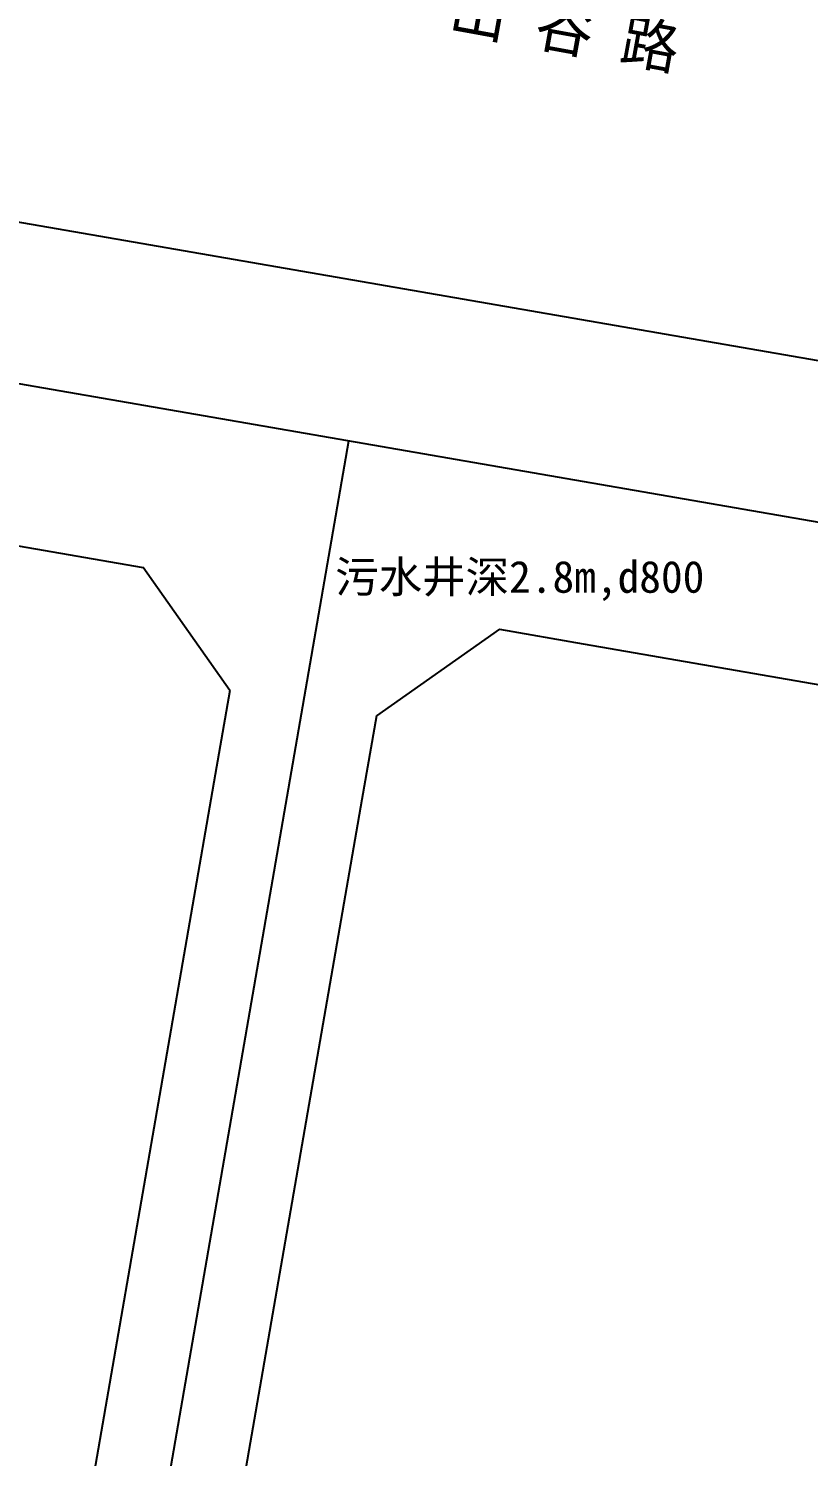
# Model space of a CAD drawing. Extents: x 529262 to 576451, y 2694391 to 2717535.
# Drawn here: x 563989.4 to 564062.7, y 2710622.6 to 2710756.8 of the extents above; entities that cross this region are included whole.
import ezdxf
from ezdxf.enums import TextEntityAlignment as Align
from ezdxf.xclip import XClip

# ---------------------------------------------------------------- set-up
doc = ezdxf.new("R2010")
doc.units = 0
doc.header["$XCLIPFRAME"] = 0
for name, color, linetype in [('PP-COM', 7, 'Continuous'), ('RD-中线', 40, 'Continuous'), ('RD-红线', 7, 'Continuous'), ('RD-路名', 7, 'Continuous')]:
    doc.layers.add(name, color=color, linetype=linetype)
doc.layers.add('现状管道深度（物探资料）', color=2, linetype='Continuous', plot=False)
doc.styles.get("Standard").update_dxf_attribs({"font": '', "height": 2.5, "bigfont": 'smfs.shx'})
doc.styles.add('黑体', font='simhei.ttf')
doc.styles.get('Standard').set_extended_font_data('FangSong_GB2312')

# ---------------------------------------------------------------- blocks, each defined once
blk = doc.blocks.new('A$C19FD0107')
at = {"layer": 'RD-中线', "color": 8}
blk.add_lwpolyline([(-6735.89, 16285.46), (-7081.77, 16345.35), (-7093.95, 16347.49), (-7407.42, 16401.51), (-7408.07, 16401.63)], dxfattribs=at)
at = {"layer": 'RD-中线', "color": 8, "linetype": 'Continuous', "flags": 128}
blk.add_lwpolyline([(-6978.51, 16327.47), (-7002.39, 16189.92)], dxfattribs=at)
at = {"layer": 'RD-红线', "color": 8, "linetype": 'Continuous', "flags": 128}
for points in [[(-7336.27, 16404.47), (-7091.38, 16362.27), (-7079.19, 16360.12), (-6766.55, 16305.99)], [(-7075.55, 16329.04), (-7073.58, 16328.7), (-7065.7, 16327.34), (-6997.83, 16315.59)], [(-6964.33, 16309.79), (-6956.45, 16308.42), (-6775.04, 16277.01)], [(-6989.69, 16304.02), (-6991.06, 16296.14), (-7005.55, 16212.64), (-7006.4, 16207.75)], [(-6975.89, 16301.64), (-6977.26, 16293.77), (-6991.71, 16210.56), (-6992.57, 16205.6)]]:
    blk.add_lwpolyline(points, dxfattribs=at)
at = {"layer": 'RD-红线', "color": 8}
for points in [[(-6989.69, 16304.02), (-6997.83, 16315.59, 0.414352)], [(-6964.33, 16309.79), (-6975.89, 16301.64, 0.414075)]]:
    blk.add_lwpolyline(points, format="xyb", dxfattribs=at)

msp = doc.modelspace()

# ---------------------------------------------------------------- block references
at = {"layer": 'PP-COM'}
ref = msp.add_blockref('A$C19FD0107', (570997.993, 2694390.603), dxfattribs=at)
XClip(ref).set_block_clipping_path([(-9366.4383134884, 14428.6043910822), (-3328.4480743363, 17452.7484863754)])

# ---------------------------------------------------------------- texts
at = {"layer": 'RD-路名', "color": 7, "style": '黑体'}
msp.add_text('山 谷 路', height=4, rotation=349.68999, dxfattribs=at).set_placement((564039.828, 2710756.891), align=Align.MIDDLE)
at = {"layer": '现状管道深度（物探资料）'}
msp.add_text('污水井深2.8m,d800', height=3, dxfattribs=at).set_placement((564035.58, 2710705.315), align=Align.MIDDLE_CENTER)

doc.saveas('drawing.dxf')
